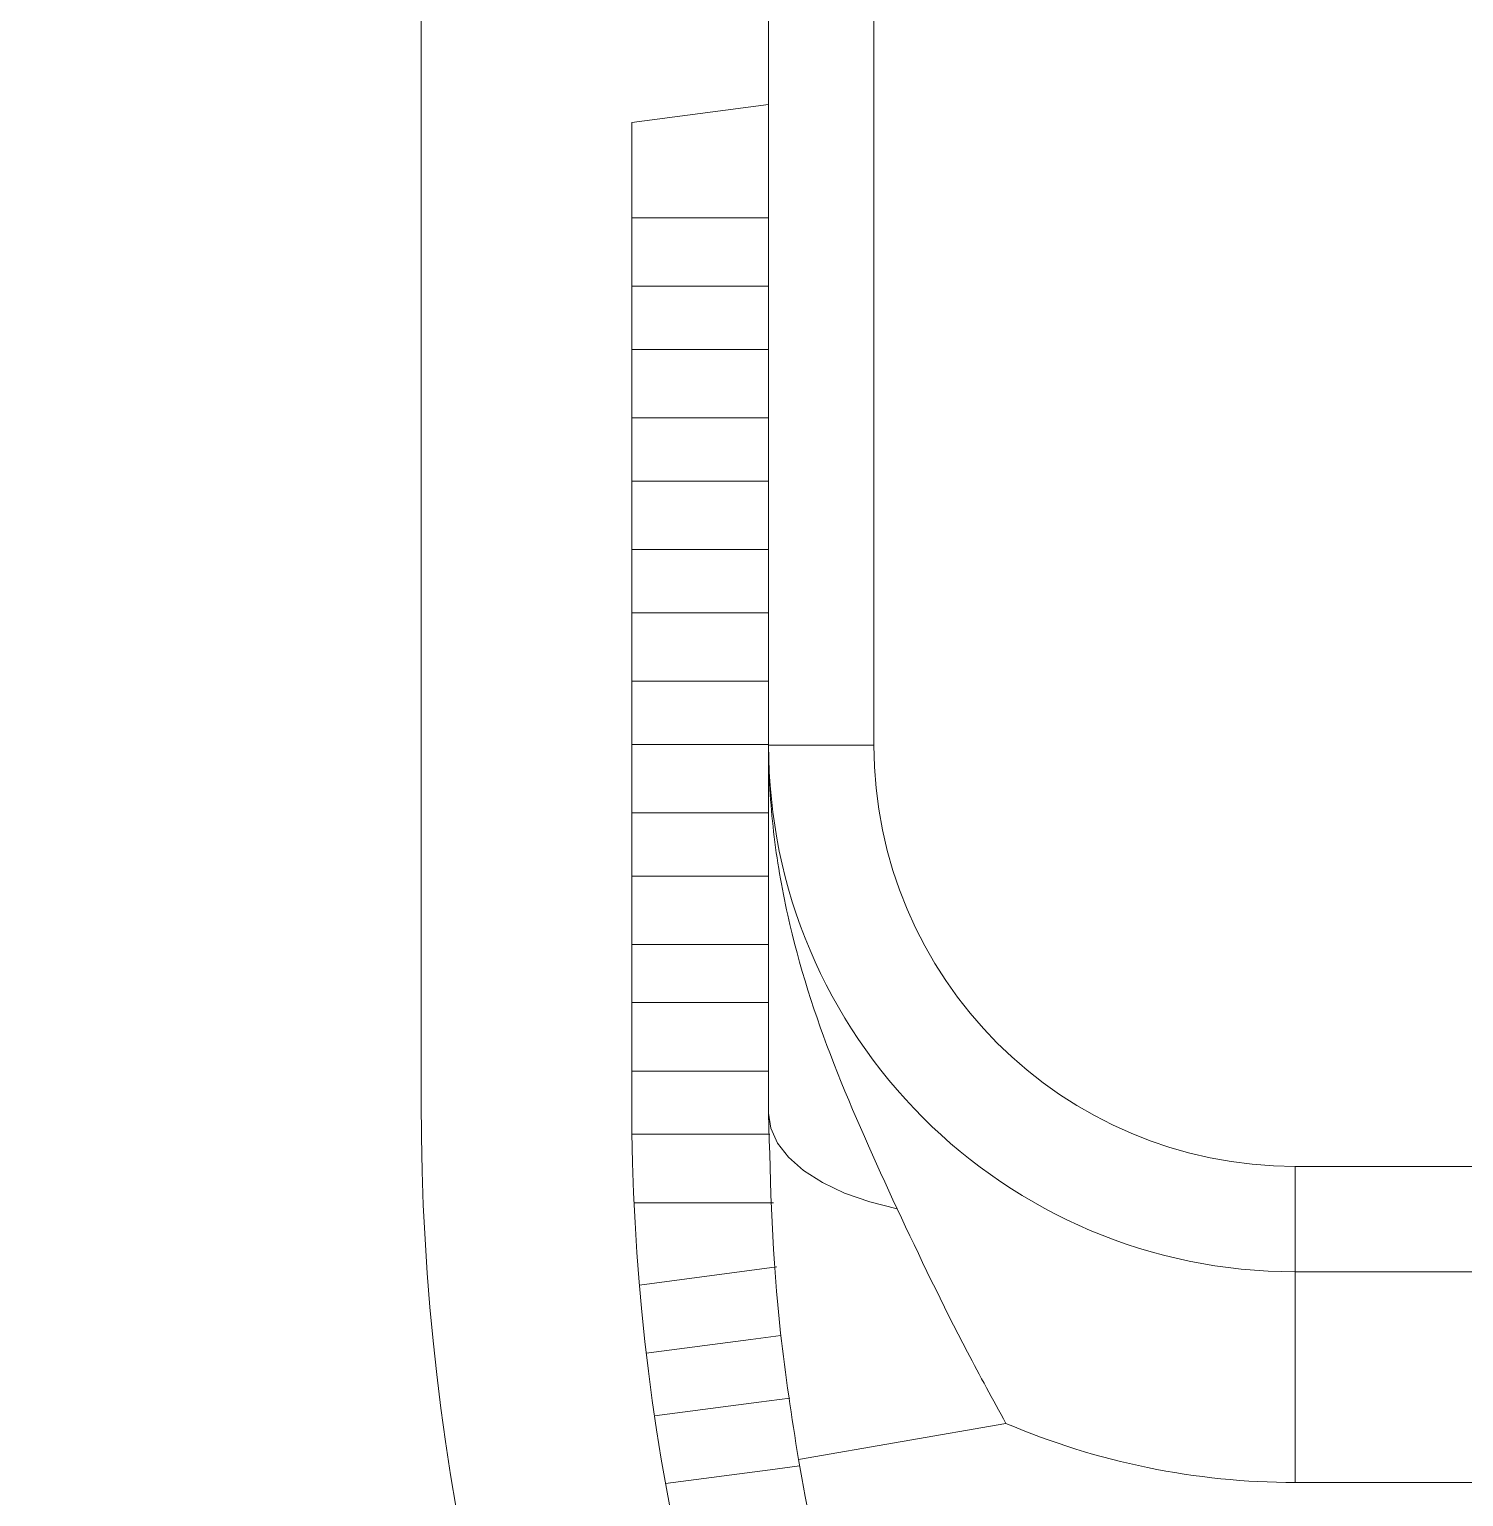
# Model space of a CAD drawing. Header units: inches. Extents: x 0.54 to 10.46, y 0.74 to 7.76.
# Drawn here: x 9.4642 to 9.5522, y 4.7797 to 4.8697 of the extents above; entities that cross this region are included whole.
import ezdxf

# ---------------------------------------------------------------- set-up
doc = ezdxf.new("R2010")
doc.units = ezdxf.units.IN
doc.header["$MEASUREMENT"] = 0
doc.layers.add('BG', color=7, linetype='Continuous')
doc.layers.add('MCG-INT-4FT', color=7, linetype='Continuous')

# ---------------------------------------------------------------- blocks, each defined once
blk = doc.blocks.new('block 3')
at = {"layer": 'BG', "true_color": 0xffffff}
h = blk.add_hatch(color=7, dxfattribs=at)
h.dxf.hatch_style = 2
edge = h.paths.add_edge_path()
edge.add_spline(control_points=[(10.295993, 0.906118), (10.295993, 0.906118), (0.871121, 0.906118), (0.871121, 0.906118), (0.870165, 0.906118), (0.869385, 0.906891), (0.869385, 0.907854), (0.869385, 0.907854), (0.869385, 7.592153), (0.869385, 7.592153), (0.869385, 7.593109), (0.870165, 7.593889), (0.871121, 7.593889), (0.871121, 7.593889), (10.295993, 7.593889), (10.295993, 7.593889), (10.296956, 7.593889), (10.297729, 7.593109), (10.297729, 7.592153), (10.297729, 7.592153), (10.297729, 0.907854), (10.297729, 0.907854), (10.297729, 0.906891), (10.296956, 0.906118), (10.295993, 0.906118)], knot_values=[0, 0, 0, 0, 1, 1, 1, 2, 2, 2, 3, 3, 3, 4, 4, 4, 5, 5, 5, 6, 6, 6, 7, 7, 7, 8, 8, 8, 8], degree=3, periodic=1)
h.paths.add_polyline_path([(0.872857, 0.90959), (10.294257, 0.90959), (10.294257, 7.590417), (0.872857, 7.590417)])
at = {"layer": 'BG', "lineweight": 0}
blk.add_open_spline([(10.295993, 0.906118), (10.295993, 0.906118), (0.871121, 0.906118), (0.871121, 0.906118), (0.870165, 0.906118), (0.869385, 0.906891), (0.869385, 0.907854), (0.869385, 0.907854), (0.869385, 7.592153), (0.869385, 7.592153), (0.869385, 7.593109), (0.870165, 7.593889), (0.871121, 7.593889), (0.871121, 7.593889), (10.295993, 7.593889), (10.295993, 7.593889), (10.296956, 7.593889), (10.297729, 7.593109), (10.297729, 7.592153), (10.297729, 7.592153), (10.297729, 0.907854), (10.297729, 0.907854), (10.297729, 0.906891), (10.296956, 0.906118), (10.295993, 0.906118)], degree=3, knots=[0, 0, 0, 0, 1, 1, 1, 2, 2, 2, 3, 3, 3, 4, 4, 4, 5, 5, 5, 6, 6, 6, 7, 7, 7, 8, 8, 8, 8], dxfattribs=at)
blk = doc.blocks.new('block 2')
at = {"layer": 'BG'}
blk.add_blockref('block 3', (0, 0), dxfattribs=at)
blk = doc.blocks.new('block 69')
at = {"layer": 'BG', "true_color": 0xffffff}
h = blk.add_hatch(color=7, dxfattribs=at)
h.dxf.hatch_style = 2
edge = h.paths.add_edge_path()
edge.add_spline(control_points=[(10.463094, 0.739003), (10.463094, 0.739003), (0.536906, 0.739003), (0.536906, 0.739003), (0.53595, 0.739003), (0.53517, 0.739777), (0.53517, 0.74074), (0.53517, 0.74074), (0.53517, 7.75926), (0.53517, 7.75926), (0.53517, 7.760217), (0.53595, 7.760997), (0.536906, 7.760997), (0.536906, 7.760997), (10.463094, 7.760997), (10.463094, 7.760997), (10.464057, 7.760997), (10.46483, 7.760217), (10.46483, 7.75926), (10.46483, 7.75926), (10.46483, 0.74074), (10.46483, 0.74074), (10.46483, 0.739777), (10.464057, 0.739003), (10.463094, 0.739003)], knot_values=[0, 0, 0, 0, 1, 1, 1, 2, 2, 2, 3, 3, 3, 4, 4, 4, 5, 5, 5, 6, 6, 6, 7, 7, 7, 8, 8, 8, 8], degree=3, periodic=1)
h.paths.add_polyline_path([(0.538642, 0.742476), (10.461358, 0.742476), (10.461358, 7.757524), (0.538642, 7.757524)])
at = {"layer": 'BG', "lineweight": 0}
blk.add_open_spline([(10.463094, 0.739003), (10.463094, 0.739003), (0.536906, 0.739003), (0.536906, 0.739003), (0.53595, 0.739003), (0.53517, 0.739777), (0.53517, 0.74074), (0.53517, 0.74074), (0.53517, 7.75926), (0.53517, 7.75926), (0.53517, 7.760217), (0.53595, 7.760997), (0.536906, 7.760997), (0.536906, 7.760997), (10.463094, 7.760997), (10.463094, 7.760997), (10.464057, 7.760997), (10.46483, 7.760217), (10.46483, 7.75926), (10.46483, 7.75926), (10.46483, 0.74074), (10.46483, 0.74074), (10.46483, 0.739777), (10.464057, 0.739003), (10.463094, 0.739003)], degree=3, knots=[0, 0, 0, 0, 1, 1, 1, 2, 2, 2, 3, 3, 3, 4, 4, 4, 5, 5, 5, 6, 6, 6, 7, 7, 7, 8, 8, 8, 8], dxfattribs=at)
blk = doc.blocks.new('block 68')
at = {"layer": 'BG'}
blk.add_blockref('block 69', (0, 0), dxfattribs=at)
blk = doc.blocks.new('block 147')
at = {"layer": 'MCG-INT-4FT', "color": 7, "lineweight": 5, "true_color": 0xffffff}
blk.add_lwpolyline([(9.509554, 4.865085), (9.50115, 4.863979)], dxfattribs=at)
blk = doc.blocks.new('block 148')
at = {"layer": 'MCG-INT-4FT', "color": 7, "lineweight": 5, "true_color": 0xffffff}
blk.add_lwpolyline([(9.50115, 4.863979), (9.50115, 4.803832)], dxfattribs=at)
blk = doc.blocks.new('block 149')
at = {"layer": 'MCG-INT-4FT', "color": 7, "lineweight": 5, "true_color": 0xffffff}
blk.add_open_spline([(9.50115, 4.803832), (9.50115, 4.764435), (9.518681, 4.72708), (9.548985, 4.701904)], degree=3, dxfattribs=at)
blk = doc.blocks.new('block 161')
at = {"layer": 'MCG-INT-4FT', "color": 7, "lineweight": 5, "true_color": 0xffffff}
blk.add_open_spline([(9.488222, 4.803832), (9.488222, 4.758977), (9.508919, 4.716631), (9.544311, 4.689074)], degree=3, dxfattribs=at)
blk = doc.blocks.new('block 162')
at = {"layer": 'MCG-INT-4FT', "color": 7, "lineweight": 5, "true_color": 0xffffff}
blk.add_lwpolyline([(9.488222, 4.803832), (9.488222, 4.894787)], dxfattribs=at)
blk = doc.blocks.new('block 226')
at = {"layer": 'MCG-INT-4FT', "color": 7, "lineweight": 5, "true_color": 0xffffff}
blk.add_lwpolyline([(9.50115, 4.85813), (9.509554, 4.85813)], dxfattribs=at)
blk = doc.blocks.new('block 227')
at = {"layer": 'MCG-INT-4FT', "color": 7, "lineweight": 5, "true_color": 0xffffff}
blk.add_lwpolyline([(9.50115, 4.853929), (9.509554, 4.853929)], dxfattribs=at)
blk = doc.blocks.new('block 228')
at = {"layer": 'MCG-INT-4FT', "color": 7, "lineweight": 5, "true_color": 0xffffff}
blk.add_lwpolyline([(9.509554, 4.850051), (9.50115, 4.850051)], dxfattribs=at)
blk = doc.blocks.new('block 229')
at = {"layer": 'MCG-INT-4FT', "color": 7, "lineweight": 5, "true_color": 0xffffff}
blk.add_lwpolyline([(9.509554, 4.84585), (9.50115, 4.84585)], dxfattribs=at)
blk = doc.blocks.new('block 230')
at = {"layer": 'MCG-INT-4FT', "color": 7, "lineweight": 5, "true_color": 0xffffff}
blk.add_lwpolyline([(9.502551, 4.784614), (9.508961, 4.785458)], dxfattribs=at)
blk = doc.blocks.new('block 231')
at = {"layer": 'MCG-INT-4FT', "color": 7, "lineweight": 5, "true_color": 0xffffff}
blk.add_lwpolyline([(9.510853, 4.785707), (9.508961, 4.785458)], dxfattribs=at)
blk = doc.blocks.new('block 232')
at = {"layer": 'MCG-INT-4FT', "color": 7, "lineweight": 5, "true_color": 0xffffff}
blk.add_lwpolyline([(9.509643, 4.781311), (9.511454, 4.781549)], dxfattribs=at)
blk = doc.blocks.new('block 233')
at = {"layer": 'MCG-INT-4FT', "color": 7, "lineweight": 5, "true_color": 0xffffff}
blk.add_lwpolyline([(9.503227, 4.780466), (9.509643, 4.781311)], dxfattribs=at)
blk = doc.blocks.new('block 234')
at = {"layer": 'MCG-INT-4FT', "color": 7, "lineweight": 5, "true_color": 0xffffff}
blk.add_lwpolyline([(9.509554, 4.809973), (9.50115, 4.809973)], dxfattribs=at)
blk = doc.blocks.new('block 235')
at = {"layer": 'MCG-INT-4FT', "color": 7, "lineweight": 5, "true_color": 0xffffff}
blk.add_lwpolyline([(9.501164, 4.805773), (9.509554, 4.805773)], dxfattribs=at)
blk = doc.blocks.new('block 243')
at = {"layer": 'MCG-INT-4FT', "color": 7, "lineweight": 5, "true_color": 0xffffff}
blk.add_lwpolyline([(9.510068, 4.793754), (9.501623, 4.792643)], dxfattribs=at)
blk = doc.blocks.new('block 244')
at = {"layer": 'MCG-INT-4FT', "color": 7, "lineweight": 5, "true_color": 0xffffff}
blk.add_lwpolyline([(9.508454, 4.789305), (9.51031, 4.789549)], dxfattribs=at)
blk = doc.blocks.new('block 245')
at = {"layer": 'MCG-INT-4FT', "color": 7, "lineweight": 5, "true_color": 0xffffff}
blk.add_lwpolyline([(9.508454, 4.789305), (9.502045, 4.788461)], dxfattribs=at)
blk = doc.blocks.new('block 293')
at = {"layer": 'MCG-INT-4FT', "color": 7, "lineweight": 5, "true_color": 0xffffff}
blk.add_lwpolyline([(9.50115, 4.841969), (9.509554, 4.841969)], dxfattribs=at)
blk = doc.blocks.new('block 294')
at = {"layer": 'MCG-INT-4FT', "color": 7, "lineweight": 5, "true_color": 0xffffff}
blk.add_lwpolyline([(9.50115, 4.837769), (9.509554, 4.837769)], dxfattribs=at)
blk = doc.blocks.new('block 295')
at = {"layer": 'MCG-INT-4FT', "color": 7, "lineweight": 5, "true_color": 0xffffff}
blk.add_lwpolyline([(9.509554, 4.83389), (9.50115, 4.83389)], dxfattribs=at)
blk = doc.blocks.new('block 296')
at = {"layer": 'MCG-INT-4FT', "color": 7, "lineweight": 5, "true_color": 0xffffff}
blk.add_lwpolyline([(9.509554, 4.82969), (9.50115, 4.82969)], dxfattribs=at)
blk = doc.blocks.new('block 297')
at = {"layer": 'MCG-INT-4FT', "color": 7, "lineweight": 5, "true_color": 0xffffff}
blk.add_lwpolyline([(9.50115, 4.825809), (9.509554, 4.825809)], dxfattribs=at)
blk = doc.blocks.new('block 298')
at = {"layer": 'MCG-INT-4FT', "color": 7, "lineweight": 5, "true_color": 0xffffff}
blk.add_lwpolyline([(9.509554, 4.81773), (9.50115, 4.81773)], dxfattribs=at)
blk = doc.blocks.new('block 299')
at = {"layer": 'MCG-INT-4FT', "color": 7, "lineweight": 5, "true_color": 0xffffff}
blk.add_lwpolyline([(9.509554, 4.813529), (9.50115, 4.813529)], dxfattribs=at)
blk = doc.blocks.new('block 300')
at = {"layer": 'MCG-INT-4FT', "color": 7, "lineweight": 5, "true_color": 0xffffff}
blk.add_lwpolyline([(9.50115, 4.821609), (9.509554, 4.821609)], dxfattribs=at)
blk = doc.blocks.new('block 301')
at = {"layer": 'MCG-INT-4FT', "color": 7, "lineweight": 5, "true_color": 0xffffff}
blk.add_lwpolyline([(9.509624, 4.801892), (9.501164, 4.801892)], dxfattribs=at)
blk = doc.blocks.new('block 302')
at = {"layer": 'MCG-INT-4FT', "color": 7, "lineweight": 5, "true_color": 0xffffff}
blk.add_lwpolyline([(9.501293, 4.797691), (9.509853, 4.797691)], dxfattribs=at)
blk = doc.blocks.new('block 304')
at = {"layer": 'MCG-INT-4FT', "color": 7, "lineweight": 5, "true_color": 0xffffff}
blk.add_open_spline([(9.501164, 4.805773), (9.501155, 4.805126), (9.50115, 4.804479), (9.50115, 4.803832)], degree=3, dxfattribs=at)
blk = doc.blocks.new('block 393')
at = {"layer": 'MCG-INT-4FT', "color": 7, "lineweight": 5, "true_color": 0xffffff}
blk.add_lwpolyline([(9.541874, 4.799918), (9.725454, 4.799918)], dxfattribs=at)
blk = doc.blocks.new('block 394')
at = {"layer": 'MCG-INT-4FT', "color": 7, "lineweight": 5, "true_color": 0xffffff}
blk.add_open_spline([(9.516018, 4.825774), (9.516018, 4.811494), (9.527594, 4.799918), (9.541874, 4.799918)], degree=3, dxfattribs=at)
blk = doc.blocks.new('block 395')
at = {"layer": 'MCG-INT-4FT', "color": 7, "lineweight": 5, "true_color": 0xffffff}
blk.add_lwpolyline([(9.516018, 4.945328), (9.516018, 4.825774)], dxfattribs=at)
blk = doc.blocks.new('block 405')
at = {"layer": 'MCG-INT-4FT', "color": 7, "lineweight": 5, "true_color": 0xffffff}
blk.add_lwpolyline([(9.725454, 4.793454), (9.541874, 4.793454)], dxfattribs=at)
blk = doc.blocks.new('block 406')
at = {"layer": 'MCG-INT-4FT', "color": 7, "lineweight": 5, "true_color": 0xffffff}
blk.add_lwpolyline([(9.541874, 4.799918), (9.541874, 4.793454)], dxfattribs=at)
blk = doc.blocks.new('block 407')
at = {"layer": 'MCG-INT-4FT', "color": 7, "lineweight": 5, "true_color": 0xffffff}
blk.add_lwpolyline([(9.509554, 4.825774), (9.516018, 4.825774)], dxfattribs=at)
blk = doc.blocks.new('block 408')
at = {"layer": 'MCG-INT-4FT', "color": 7, "lineweight": 5, "true_color": 0xffffff}
blk.add_lwpolyline([(9.509554, 4.825774), (9.509554, 4.945328)], dxfattribs=at)
blk = doc.blocks.new('block 409')
at = {"layer": 'MCG-INT-4FT', "color": 7, "lineweight": 5, "true_color": 0xffffff}
blk.add_open_spline([(9.509554, 4.825774), (9.509554, 4.807924), (9.524024, 4.793454), (9.541874, 4.793454)], degree=3, dxfattribs=at)
blk = doc.blocks.new('block 419')
at = {"layer": 'MCG-INT-4FT', "color": 7, "lineweight": 5, "true_color": 0xffffff}
blk.add_open_spline([(9.509554, 4.825774), (9.509554, 4.825745), (9.509554, 4.825715), (9.509554, 4.825686), (9.509556, 4.823938), (9.50966, 4.82219), (9.50986, 4.820454), (9.510057, 4.818736), (9.510348, 4.817029), (9.510724, 4.815344), (9.511418, 4.812234), (9.512402, 4.809198), (9.51356, 4.806225), (9.514734, 4.803211), (9.516087, 4.800263), (9.517441, 4.797314)], degree=3, knots=[0, 0, 0, 0, 1, 1, 1, 2, 2, 2, 3, 3, 3, 4, 4, 4, 5, 5, 5, 5], dxfattribs=at)
blk = doc.blocks.new('block 420')
at = {"layer": 'MCG-INT-4FT', "color": 7, "lineweight": 5, "true_color": 0xffffff}
blk.add_lwpolyline([(9.541874, 4.793454), (9.541874, 4.780526)], dxfattribs=at)
blk = doc.blocks.new('block 421')
at = {"layer": 'MCG-INT-4FT', "color": 7, "lineweight": 5, "true_color": 0xffffff}
blk.add_open_spline([(9.524123, 4.784153), (9.529735, 4.781759), (9.535773, 4.780526), (9.541874, 4.780526)], degree=3, dxfattribs=at)
blk = doc.blocks.new('block 422')
at = {"layer": 'MCG-INT-4FT', "color": 7, "lineweight": 5, "true_color": 0xffffff}
blk.add_open_spline([(9.517441, 4.797314), (9.518828, 4.794389), (9.520215, 4.791465), (9.521753, 4.788532), (9.522518, 4.787074), (9.523321, 4.785613), (9.524123, 4.784153)], degree=3, knots=[0, 0, 0, 0, 1, 1, 1, 2, 2, 2, 2], dxfattribs=at)
blk = doc.blocks.new('block 423')
at = {"layer": 'MCG-INT-4FT', "color": 7, "lineweight": 5, "true_color": 0xffffff}
blk.add_lwpolyline([(9.509554, 4.803186), (9.509692, 4.802256), (9.510103, 4.801347), (9.510779, 4.800477), (9.511704, 4.799664), (9.51286, 4.798927), (9.514221, 4.798281), (9.515759, 4.797739), (9.517441, 4.797314)], dxfattribs=at)
blk = doc.blocks.new('block 424')
at = {"layer": 'MCG-INT-4FT', "color": 7, "lineweight": 5, "true_color": 0xffffff}
blk.add_open_spline([(9.509554, 4.813677), (9.509554, 4.815572), (9.509554, 4.817466), (9.509554, 4.819281), (9.509554, 4.821502), (9.509554, 4.823603), (9.509554, 4.825721)], degree=3, knots=[0, 0, 0, 0, 1, 1, 1, 2, 2, 2, 2], dxfattribs=at)
blk = doc.blocks.new('block 425')
at = {"layer": 'MCG-INT-4FT', "color": 7, "lineweight": 5, "true_color": 0xffffff}
blk.add_lwpolyline([(9.509554, 4.803186), (9.509554, 4.813677)], dxfattribs=at)
blk = doc.blocks.new('block 426')
at = {"layer": 'MCG-INT-4FT', "color": 7, "lineweight": 5, "true_color": 0xffffff}
blk.add_lwpolyline([(9.589385, 4.780526), (9.541874, 4.780526)], dxfattribs=at)
blk = doc.blocks.new('block 428')
at = {"layer": 'MCG-INT-4FT', "color": 7, "lineweight": 5, "true_color": 0xffffff}
blk.add_lwpolyline([(9.511386, 4.78194), (9.524123, 4.784153)], dxfattribs=at)
blk = doc.blocks.new('block 429')
at = {"layer": 'MCG-INT-4FT', "color": 7, "lineweight": 5, "true_color": 0xffffff}
blk.add_open_spline([(9.511386, 4.78194), (9.510979, 4.784543), (9.510573, 4.787146), (9.510289, 4.789694), (9.509775, 4.79431), (9.509664, 4.798748), (9.509554, 4.803186)], degree=3, knots=[0, 0, 0, 0, 1, 1, 1, 2, 2, 2, 2], dxfattribs=at)
blk = doc.blocks.new('block 432')
at = {"layer": 'MCG-INT-4FT', "color": 7, "lineweight": 5, "true_color": 0xffffff}
blk.add_open_spline([(9.511386, 4.78194), (9.515604, 4.757659), (9.526957, 4.735183), (9.543996, 4.717378)], degree=3, dxfattribs=at)

msp = doc.modelspace()

# ---------------------------------------------------------------- block references
at = {"layer": 'BG'}
for name in ['block 68', 'block 2']:
    msp.add_blockref(name, (0, 0), dxfattribs=at)
at = {"layer": 'MCG-INT-4FT'}
for name in ['block 408', 'block 395', 'block 162', 'block 147', 'block 148', 'block 226', 'block 227', 'block 228', 'block 229', 'block 293', 'block 294', 'block 295', 'block 296', 'block 297', 'block 407', 'block 409', 'block 419', 'block 394', 'block 424', 'block 300', 'block 298', 'block 299', 'block 425', 'block 234', 'block 304', 'block 235', 'block 161', 'block 149', 'block 423', 'block 429', 'block 301', 'block 393', 'block 406', 'block 302', 'block 422', 'block 243', 'block 405', 'block 420', 'block 245', 'block 244', 'block 230', 'block 231', 'block 428', 'block 421', 'block 432', 'block 233', 'block 232', 'block 426']:
    msp.add_blockref(name, (0, 0), dxfattribs=at)

doc.saveas('drawing.dxf')
